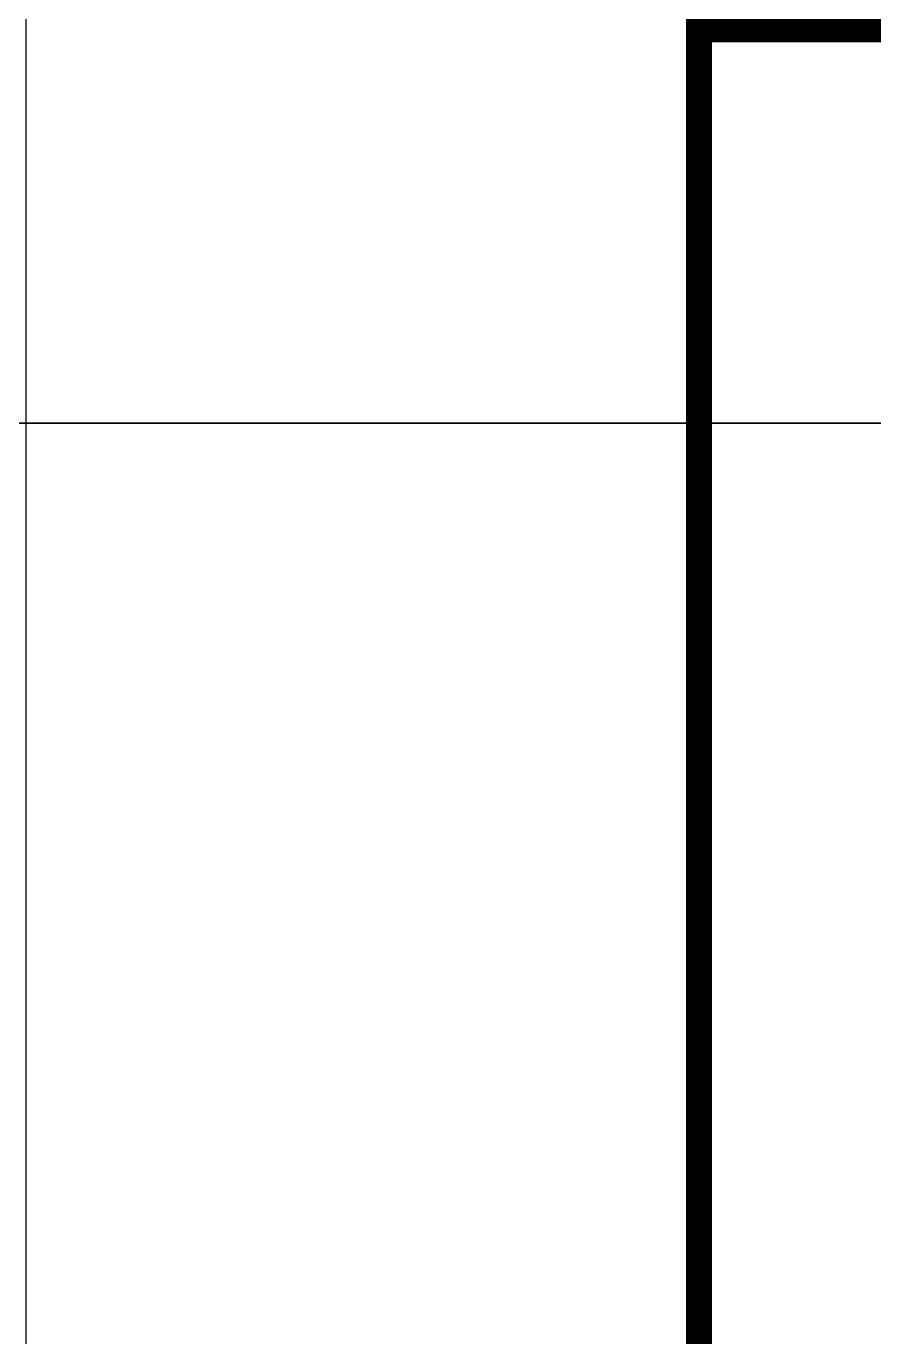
# Model space of a CAD drawing. Header units: millimetres. Extents: x -107267 to 109426, y -98906 to 83910.
# Drawn here: x -24353 to -21905, y -2639 to 1147 of the extents above; entities that cross this region are included whole.
import ezdxf

# ---------------------------------------------------------------- set-up
doc = ezdxf.new("R2010")
doc.units = ezdxf.units.MM
doc.linetypes.add('ACAD_ISO12W100', pattern=[21, 12, -3, 0, -3, 0, -3])
for name, color, linetype in [('00 - ZONA DE PROTEÇÃO', 4, 'Continuous'), ('00 - Zona de proteção 2d', 4, 'Continuous'), ('Front View-MISC', 7, 'Continuous'), ('Top (Plan) View-MISC', 7, 'Continuous')]:
    doc.layers.add(name, color=color, linetype=linetype)
doc.layers.add('00_m3g_spda_ater_cabo50', color=1, linetype='Continuous', lineweight=9)

# ---------------------------------------------------------------- blocks, each defined once
blk = doc.blocks.new('*U354')
at = {"layer": 'Top (Plan) View-MISC', "color": 0, "linetype": 'ByBlock', "lineweight": -2}
blk.add_line((-24352.8, -19130.6), (-24352.8, 4664.7), dxfattribs=at)
blk = doc.blocks.new('*U1223')
at = {"layer": 'Front View-MISC', "color": 0, "linetype": 'ByBlock', "lineweight": -2}
for p, q in [((-13089.6, 0), (-24352.8, 0)), ((-13089.6, 0, -100), (-24352.8, 0, -100))]:
    blk.add_line(p, q, dxfattribs=at)

msp = doc.modelspace()

# ---------------------------------------------------------------- linework, layer by layer
at = {"layer": '00 - ZONA DE PROTEÇÃO', "extrusion": (0, -1, 0)}
for centre in [(-9041.5, 65477.8), (659.7, 64665.5), (1814.4, 65554.8), (2162.4, 65536.4), (11887.6, 65560), (18994, 65730.5), (-47266.8, 59988.1), (-19952.8, 65889)]:
    msp.add_circle(centre, 60000, dxfattribs=at)
at = {"layer": '00 - Zona de proteção 2d', "extrusion": (0, -1, 0)}
msp.add_lwpolyline([(-47266.8, -11.9, 0.112418), (-21288.2, 5903.8, 0.033813), (-13144.1, 6274.9, 0.01688), (-9173.6, 5476.7, 0.024897), (-3121.5, 5769.5), (-1184.9, 5629.8, 0.039441), (6878.1, 5768.8, 0.041832), (16878.5, 5769.5, 0.028072), (23548.4, 5903.6, 0.112715), (49677.2, 0)], format="xyb", dxfattribs=at)
at = {"layer": '00_m3g_spda_ater_cabo50', "linetype": 'ACAD_ISO12W100', "lineweight": -2, "const_width": 75}
msp.add_lwpolyline([(-22409.7, 1138.1), (-22409.7, -11569.8), (-14407.5, -11569.8), (-14407.5, -16061.9), (24648.9, -16061.9), (24648.9, 1138.1), (-2214.8, 1138.1), (-2214.8, 4938.1), (-7364.8, 4938.1), (-7364.8, 1138.1)], close=True, dxfattribs=at)

# ---------------------------------------------------------------- block references
at = {"layer": 'Front View-MISC'}
msp.add_blockref('*U1223', (0, 0), dxfattribs=at)
at = {"layer": 'Top (Plan) View-MISC'}
msp.add_blockref('*U354', (0, 0), dxfattribs=at)

doc.saveas('drawing.dxf')
